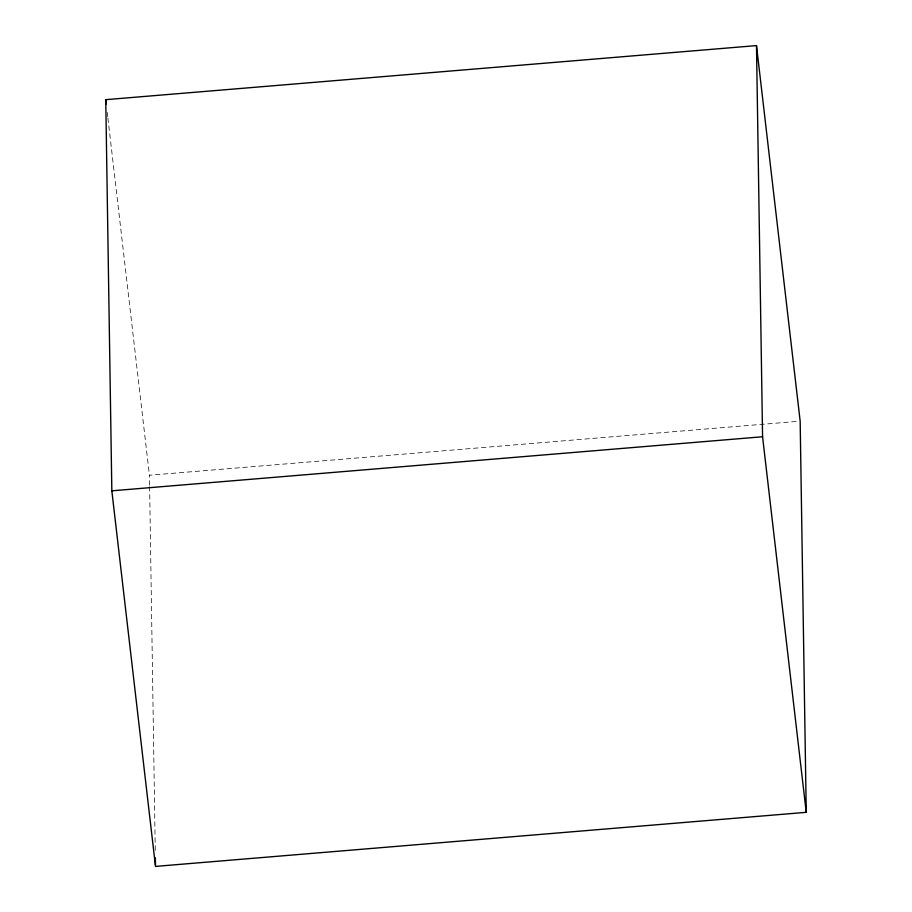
<?xml version="1.0" encoding="UTF-8"?>
<svg xmlns="http://www.w3.org/2000/svg" width="912" height="912" viewBox="0 0 912 912"><rect width="100%" height="100%" fill="white"/><g stroke="black" fill="none" stroke-linecap="round" stroke-linejoin="round"><path stroke-width="0.68" stroke-dasharray="4.56 3.42" d="M149.591 485.207L149.431 475.243L797.327 421.401M107.24 112.381L107.73 116.622M107.89 118.024L149.431 475.243M149.614 486.62L155.291 852.173"/><path stroke-width="1.37" d="M105.758 99.67L756.493 45.6L800.166 421.173L806.242 812.33L155.507 866.4L111.834 490.827L105.758 99.67L106.248 103.911M111.834 490.827L762.569 436.757L756.493 45.6M762.569 436.757L806.242 812.33M155.371 857.861L155.485 864.975"/></g></svg>
